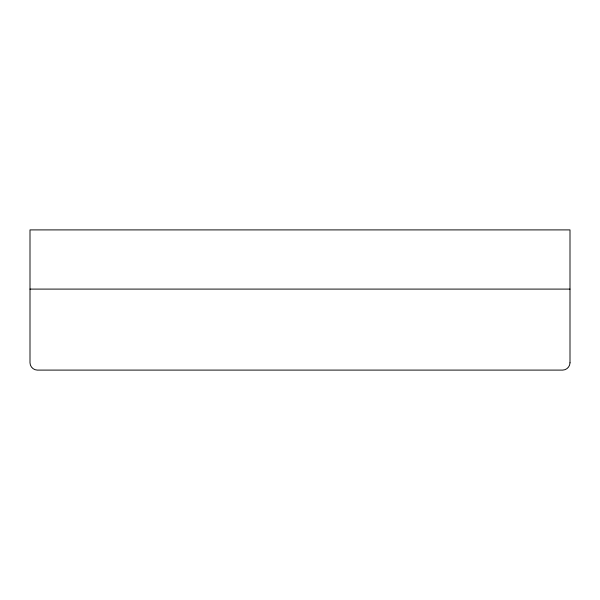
<?xml version="1.0" encoding="UTF-8"?>
<svg xmlns="http://www.w3.org/2000/svg" width="600" height="600" viewBox="0 0 600 600"><rect width="100%" height="100%" fill="white"/><g stroke="black" fill="none" stroke-linecap="round" stroke-linejoin="round"><path stroke-width="0.9" d="M30 289.095L570 289.095M570 362.827C569.925 366.728 566.632 370.02 562.732 370.095L37.267 370.095C33.367 370.02 30.075 366.728 30 362.827L30 229.905L570 229.905L570 362.827"/></g></svg>
